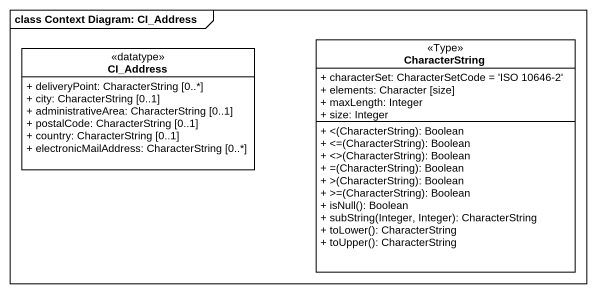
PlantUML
@startuml
mainframe class Context Diagram: CI_Address
hide circle
hide empty members
skinparam classAttributeIconSize 0
class CI_Address <<datatype>> {
  + deliveryPoint: CharacterString [0..*]
  + city: CharacterString [0..1]
  + administrativeArea: CharacterString [0..1]
  + postalCode: CharacterString [0..1]
  + country: CharacterString [0..1]
  + electronicMailAddress: CharacterString [0..*]
}
class CharacterString <<Type>> {
  + characterSet: CharacterSetCode = 'ISO 10646-2'
  + elements: Character [size]
  + maxLength: Integer
  + size: Integer
  + <(CharacterString): Boolean
  + <=(CharacterString): Boolean
  + <>(CharacterString): Boolean
  + =(CharacterString): Boolean
  + >(CharacterString): Boolean
  + >=(CharacterString): Boolean
  + isNull(): Boolean
  + subString(Integer, Integer): CharacterString
  + toLower(): CharacterString
  + toUpper(): CharacterString
}
@enduml
